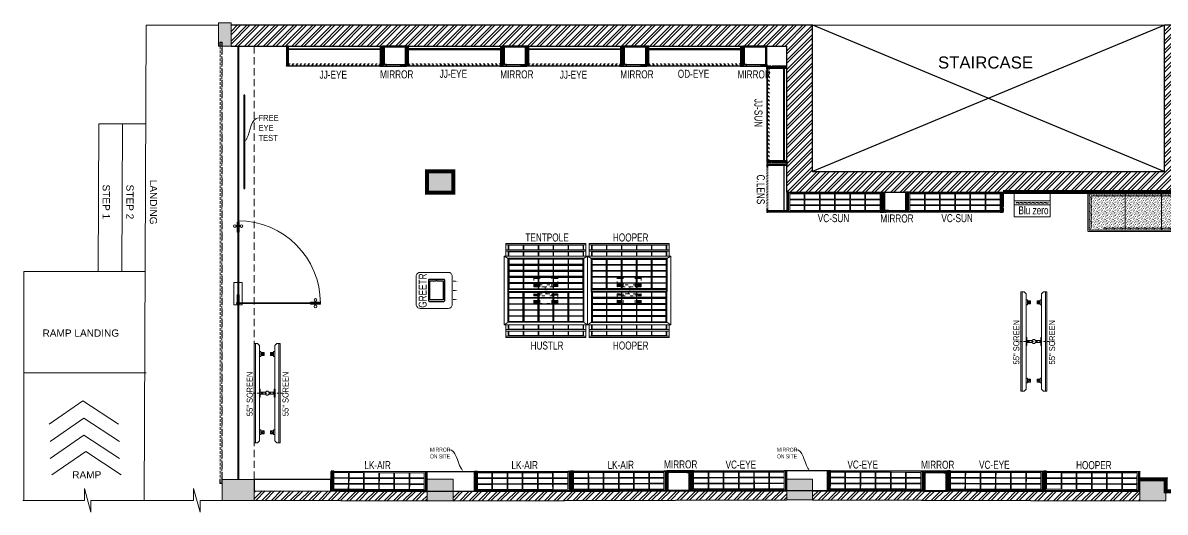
# Model space of a CAD drawing. Header units: feet. Extents: x 3300990 to 3327721, y -4892937 to -4886829.
# Drawn here: x 3300990 to 3315258, y -4892937 to -4886829 of the extents above; entities that cross this region are included whole.
import ezdxf
from ezdxf import colors
from ezdxf.entities.mleader import LeaderData, LeaderLine
from ezdxf.math import Vec2, Vec3

# ---------------------------------------------------------------- set-up
doc = ezdxf.new("R2010")
doc.units = ezdxf.units.FT
doc.header["$LTSCALE"] = 33
doc.header["$MEASUREMENT"] = 0
for name, pattern in [('a_p6_plan_L18$0$HIDDEN', [0.375, 0.25, -0.125]), ('ACAD_ISO03W100', [30, 12, -18]), ('D10_DASHED', [0.75, 0.5, -0.25]), ('DASHDOT2', [0.5, 0.25, -0.125, 0, -0.125]), ('HIDDEN2', [4.7625, 3.175, -1.5875]), ('HIDDENX2', [0.75, 0.5, -0.25])]:
    doc.linetypes.add(name, pattern=pattern)
for name, color, linetype, lineweight in [('A-Glazing', 4, 'Continuous', 20), ('A-shutter', 8, 'Continuous', 18), ('A-WALL HATCH', 251, 'Continuous', 0), ('beam', 90, 'Continuous', 9), ('Column', 243, 'Continuous', 9), ('column hatch', 5, 'Continuous', 0), ('Glazing', 141, 'Continuous', 15), ('HIDDEN LINE', 177, 'Continuous', 0), ('LENS-DIM', 252, 'Continuous', 5), ('LENS-FURNITURE', 13, 'Continuous', 9), ('LENS-HATCH', 251, 'Continuous', 5), ('LENS-PARTITION', 21, 'Continuous', 25), ('LENS-TEXT', 31, 'Continuous', 5), ('LENS_DIMENSION', 193, 'Continuous', 0), ('LENS_TEXT', 31, 'Continuous', 5), ('LK-EQPMT', 3, 'Continuous', 18), ('LK-FF&E FLOOR', 1, 'Continuous', 9), ('LK-FF&E WALL', 1, 'Continuous', 9), ('LK-IT', 3, 'Continuous', 18), ('LK-MIRROR', 133, 'Continuous', 13), ('LN-ELEVATION-1', 81, 'Continuous', 25), ('LN-ELEVATION-2', 103, 'Continuous', 20), ('LN-ELEVATION-3', 125, 'Continuous', 18), ('LN-ELEVATION-4', 145, 'Continuous', 13), ('LN-ELEVATION-5', 167, 'Continuous', 5), ('LN-HATCH', 251, 'Continuous', 0), ('PLANO-TXT', 252, 'Continuous', 5), ('rolling shutter', 1, 'Continuous', 5), ('Steps', 4, 'Continuous', 9)]:
    doc.layers.add(name, color=color, linetype=linetype, lineweight=lineweight)
doc.layers.add('A-WALL', color=1, linetype='Continuous')
doc.styles.add('LK TXT', font='GILC____.TTF', dxfattribs={"height": 100})
doc.styles.add('SEP', font='arial.ttf')
doc.styles.get("Standard").update_dxf_attribs({"font": 'GILC____.TTF'})
pattern_1 = [(45, (-3287394.54, 5462600.74), (-58.8666395, 58.8666395), []), (45, (-3287355.29, 5462600.74), (-58.8666395, 58.8666395), [])]
pattern_2 = [(45, (7858054.0837, 3504049.203), (-4.4901280605, 4.4901280605), [])]
pattern_3 = [(45, (3990327.2935, 1709214.6916), (-4.4901280605, 4.4901280605), [])]

# ---------------------------------------------------------------- blocks, each defined once
blk = doc.blocks.new('Entrance Door')
at = {"layer": 'Glazing', "ltscale": 111}
blk.add_hatch(color=256, dxfattribs=at).paths.add_polyline_path([(18, -35), (18, -1235), (30, -1235), (30, -35)])
at = {"layer": 'Glazing'}
for p, q in [((30, -54), (18, -66)), ((1118, -31), (1118, -54)), ((1118, -89), (1118, -66)), ((1133, -31), (1133, -54)), ((1133, -89), (1133, -66))]:
    blk.add_line(p, q, dxfattribs=at)
at = {"layer": 'Glazing', "ltscale": 44}
for p, q in [((-5, -1156), (18, -1156)), ((-5, -1171), (18, -1171)), ((53, -1156), (30, -1156)), ((53, -1171), (30, -1171))]:
    blk.add_line(p, q, dxfattribs=at)
at = {"layer": 'Glazing'}
for points in [[(320, -120), (0, -120), (0, 0), (320, 0)], [(0, -54), (142, -54), (142, -47), (0, -47)], [(0, -66), (142, -66), (142, -74), (0, -74)], [(1181, -54), (1038, -54), (1038, -47), (1181, -47)], [(1181, -66), (1038, -66), (1038, -74), (1181, -74)]]:
    blk.add_lwpolyline(points, close=True, dxfattribs=at)
at = {"layer": 'Glazing', "ltscale": 222}
blk.add_lwpolyline([(-2, -66), (1199, -66), (1199, -54), (-2, -54)], close=True, dxfattribs=at)
at = {"layer": 'Glazing', "ltscale": 111}
blk.add_lwpolyline([(18, -35), (18, -1235), (30, -1235), (30, -35)], close=True, dxfattribs=at)
at = {"layer": 'Glazing', "ltscale": 44}
for points in [[(18, -1093), (18, -1235), (10, -1235), (10, -1093)], [(30, -1093), (30, -1235), (37, -1235), (37, -1093)]]:
    blk.add_lwpolyline(points, close=True, dxfattribs=at)
at = {"layer": 'Glazing'}
for centre, radius in [((1125, -14), 19), ((24, -59), 19.8), ((1125, -107), 19)]:
    blk.add_circle(centre, radius, dxfattribs=at)
at = {"layer": 'Glazing', "ltscale": 44}
for centre in [(-22, -1164), (70, -1164)]:
    blk.add_circle(centre, 19, dxfattribs=at)
at = {"layer": 'Glazing', "ltscale": 222}
blk.add_arc((24, -60), 1175, 270, 359.9996, dxfattribs=at)
blk = doc.blocks.new('*U47')
at = {"layer": 'A-shutter', "color": 5, "ltscale": 10}
for points in [[(41037882, -1561539), (41037882, -1561544), (41037837, -1561544), (41037837, -1561564), (41037882, -1561564), (41037882, -1561569), (41037832, -1561569), (41037832, -1561539)], [(41043291, -1561539), (41043291, -1561544), (41043336, -1561544), (41043336, -1561564), (41043291, -1561564), (41043291, -1561569), (41043341, -1561569), (41043341, -1561539)]]:
    blk.add_lwpolyline(points, close=True, dxfattribs=at)
at = {"layer": 'A-shutter', "color": 5, "linetype": 'HIDDENX2', "ltscale": 2}
blk.add_lwpolyline([(41037837, -1561544), (41037837, -1561564), (41043336, -1561564), (41043336, -1561544)], close=True, dxfattribs=at)
blk = doc.blocks.new('A$C5a2c5768')
at = {"layer": 'A-WALL HATCH'}
h = blk.add_hatch(dxfattribs=at)
h.set_pattern_fill('ANSI32', color=256, scale=222)
h.set_pattern_definition(pattern_1)
h.paths.add_polyline_path([(0, 6324), (-4324, 6315), (-8388, 6326), (-12471, 6336), (-12471, 6336), (-12471, 4511), (-16868, 4511), (-16868, 6339), (-24131, 6339), (-24131, 6073), (-17188, 6073), (-17188, 4253), (-12151, 4253), (-12151, 6058), (-4324, 6058), (-259, 6058), (-259, 4496), (0, 4496)])
h = blk.add_hatch(dxfattribs=at)
h.set_pattern_fill('ANSI32', color=256, scale=222)
h.set_pattern_definition(pattern_1)
h.paths.add_polyline_path([(-16868, 525), (-16868, 410), (-12780, 400), (-12780, 515)])
h.paths.add_polyline_path([(-17188, 410), (-17188, 525), (-21356, 515), (-21356, 400)])
h.paths.add_polyline_path([(-21683, 400), (-21683, 515), (-23841, 523), (-23841, 408)])
at = {"layer": 'column hatch'}
h = blk.add_hatch(color=251, dxfattribs=at)
h.dxf.hatch_style = 1
h.paths.add_polyline_path([(-24241, 664), (-24241, 404), (-23841, 404), (-23841, 664)])
h.paths.add_polyline_path([(-21683, 4511), (-21356, 4511), (-21356, 4243), (-21683, 4243)])
h.paths.add_polyline_path([(-21683, 668), (-21356, 668), (-21356, 400), (-21683, 400)])
h.paths.add_polyline_path([(-17188, 668), (-16868, 668), (-16868, 410), (-17188, 410)])
h.paths.add_polyline_path([(-12780, 668), (-12455, 668), (-12455, 400), (-12780, 400)])
h.paths.add_polyline_path([(-8227, 4512), (-8227, 4253), (-8550, 4253), (-8550, 4512)])
h.paths.add_polyline_path([(-8540, 668), (-8217, 668), (-8217, 422), (-8540, 422)])
h.paths.add_polyline_path([(-4353, 668), (-4014, 668), (-4014, 404), (-4353, 404)])
h.paths.add_polyline_path([(-4353, 4485), (-4353, 4226), (-4030, 4226), (-4030, 4485)])
h.paths.add_polyline_path([(0, 4235), (-330, 4235), (-330, 4496), (0, 4496)])
h.paths.add_polyline_path([(-327, 668), (0, 668), (0, 423), (-327, 423)])
h.paths.add_polyline_path([(-24289, 6365), (-24289, 6073), (-24131, 6073), (-24131, 6365)])
at = {"layer": 'A-WALL'}
for p, q in [((-24131, 6339), (-16868, 6339)), ((-16868, 4511), (-16868, 6339)), ((-16868, 6339), (-12471, 6336)), ((-16868, 6339), (-12471, 4511)), ((-12471, 6336), (-16868, 4511)), ((-12471, 4511), (-12471, 6336)), ((-8388, 6326), (-12471, 6336)), ((-24131, 6073), (-17188, 6073)), ((-17188, 4253), (-17188, 6073)), ((-16868, 4511), (-12471, 4511)), ((-17188, 4253), (-12151, 4253)), ((-23841, 523), (-21683, 515)), ((-21356, 515), (-17188, 525)), ((-16868, 525), (-12780, 515)), ((-23841, 408), (-21683, 400)), ((-21356, 400), (-17188, 410)), ((-16868, 410), (-12780, 400))]:
    blk.add_line(p, q, dxfattribs=at)
at = {"layer": 'beam', "linetype": 'a_p6_plan_L18$0$HIDDEN', "lineweight": 5, "ltscale": 11}
blk.add_lwpolyline([(-23841, 664), (-24241, 664), (-24241, 6073), (-23841, 6073)], close=True, dxfattribs=at)
at = {"layer": 'Column'}
for points in [[(-24289, 6365), (-24289, 6073), (-24131, 6073), (-24131, 6365), (-24289, 6365)], [(-21683, 4511), (-21356, 4511), (-21356, 4243), (-21683, 4243), (-21683, 4511)], [(-21683, 668), (-21356, 668), (-21356, 400), (-21683, 400), (-21683, 668)], [(-17188, 668), (-16868, 668), (-16868, 410), (-17188, 410), (-17188, 668)], [(-12780, 668), (-12455, 668), (-12455, 400), (-12780, 400), (-12780, 668)]]:
    blk.add_lwpolyline(points, dxfattribs=at)
blk.add_lwpolyline([(-24241, 664), (-23841, 664), (-23841, 404), (-24241, 404)], close=True, dxfattribs=at)
at = {"layer": 'Steps'}
for p, q in [((-25217, 404), (-25189, 6335)), ((-24289, 6335), (-25189, 6335)), ((-25783, 5106), (-25792, 3263)), ((-25189, 5104), (-25783, 5104)), ((-25487, 5104), (-25496, 3261)), ((-25203, 3261), (-26718, 3261)), ((-26718, 3261), (-26718, 404)), ((-25189, 1995), (-26718, 1995)), ((-26403, 1356), (-25980, 1648)), ((-25980, 1648), (-25537, 1356)), ((-26391, 1138), (-25968, 1430)), ((-25968, 1430), (-25525, 1138)), ((-26391, 926), (-25968, 1218)), ((-25968, 1218), (-25525, 926)), ((-26368, 723), (-25945, 1015)), ((-25945, 1015), (-25502, 723)), ((-24599, 404), (-24599, 554)), ((-24599, 554), (-24516, 257)), ((-24599, 404), (-25217, 404)), ((-24241, 404), (-24516, 404)), ((-24516, 257), (-24516, 404))]:
    blk.add_line(p, q, dxfattribs=at)
blk.add_lwpolyline([(-26731, 404), (-25963, 404), (-25963, 554), (-25880, 257), (-25880, 404), (-25195, 404)], dxfattribs=at)
at = {"layer": 'rolling shutter', "color": 2, "rotation": 270.000000000001}
blk.add_blockref('*U47', (1537298, 41043956), dxfattribs=at)
at = {"layer": 'A-WALL', "insert": (-14707, 5946), "char_height": 150, "width": 2192.6, "attachment_point": 2, "line_spacing_factor": 1.032839, "style": 'SEP'}
blk.add_mtext('STAIRCASE', dxfattribs=at)
at = {"layer": 'Steps', "char_height": 90, "width": 1315.56, "attachment_point": 2, "rotation": 270, "line_spacing_factor": 1.032839, "style": 'SEP'}
for s, insert in [('STEP 1', (-25644, 4131)), ('STEP 2', (-25348, 4130)), ('LANDING', (-25055, 4128))]:
    blk.add_mtext(s, dxfattribs=dict(at, insert=insert))
at = {"layer": 'Steps', "char_height": 90, "width": 1315.56, "attachment_point": 2, "line_spacing_factor": 1.032839, "style": 'SEP'}
for s, insert in [('RAMP LANDING', (-26007, 2538)), ('RAMP ', (-25933, 769))]:
    blk.add_mtext(s, dxfattribs=dict(at, insert=insert))
blk = doc.blocks.new('MIRROR')
at = {"layer": 'LN-HATCH', "ltscale": 0.5}
h = blk.add_hatch(dxfattribs=at)
h.set_pattern_fill('ANSI31', color=256, scale=2)
h.set_pattern_definition([(45, (4060433.7416, 1708720.787), (-4.4901280605, 4.4901280605), [])])
h.paths.add_polyline_path([(213, 101), (231, 101), (231, -128), (213, -128)])
h.paths.add_polyline_path([(231, 95), (495, 95), (495, 101), (231, 101)])
h.paths.add_polyline_path([(513, 101), (495, 101), (495, -128), (513, -128)])
at = {"layer": 'Defpoints'}
blk.add_lwpolyline([(513, 101), (213, 101), (213, -149), (513, -149)], close=True, dxfattribs=at)
at = {"layer": 'LN-ELEVATION-1'}
for points in [[(213, 101), (231, 101), (231, -128), (213, -128)], [(231, 95), (495, 95), (495, 101), (231, 101)], [(513, 101), (495, 101), (495, -128), (513, -128)], [(260, -142), (260, -128), (215, -128), (215, -149), (224, -149), (224, -147), (216, -147), (216, -142)], [(443, -142), (443, -128), (488, -128), (488, -149), (479, -149), (479, -147), (486, -147), (486, -142)], [(505, -149), (505, -147), (509, -147), (509, -129), (488, -129), (488, -128), (511, -128), (511, -149)]]:
    blk.add_lwpolyline(points, close=True, dxfattribs=at)
at = {"layer": 'LN-ELEVATION-2', "color": 4, "lineweight": 0}
blk.add_lwpolyline([(216, -142), (486, -142), (486, -147), (216, -147)], close=True, dxfattribs=at)
at = {"layer": 'LN-ELEVATION-2'}
blk.add_lwpolyline([(260, -142), (443, -142), (443, -128), (260, -128)], close=True, dxfattribs=at)
at = {"layer": 'LN-ELEVATION-4', "ltscale": 0.5}
blk.add_line((479, -149), (224, -149), dxfattribs=at)
blk = doc.blocks.new('JJ SH 1200')
at = {"layer": 'LN-HATCH', "ltscale": 0.5}
h = blk.add_hatch(dxfattribs=at)
h.set_pattern_fill('ANSI31', color=256, scale=2)
h.set_pattern_definition([(45, (4097187.331, 1708800.267), (-4.4901280605, 4.4901280605), [])])
h.paths.add_polyline_path([(792, 220), (792, 30), (786, 30), (786, 20), (792, 20), (792, -24), (767, -24), (767, 220)])
h.paths.add_polyline_path([(-383, 180), (767, 180), (767, 186), (-383, 186)])
h.paths.add_polyline_path([(757, -24), (757, -30), (792, -30), (792, -24)])
h.paths.add_polyline_path([(-408, 220), (-408, 30), (-402, 30), (-402, 20), (-408, 20), (-408, -24), (-383, -24), (-383, 220)])
h.paths.add_polyline_path([(-373, -24), (-373, -30), (-408, -30), (-408, -24)])
at = {"layer": 'LN-ELEVATION-1', "ltscale": 0.5}
for points in [[(-408, 220), (-408, 30), (-402, 30), (-402, 20), (-408, 20), (-408, -24), (-383, -24), (-383, 220)], [(-383, 180), (767, 180), (767, 186), (-383, 186)], [(792, 220), (792, 30), (786, 30), (786, 20), (792, 20), (792, -24), (767, -24), (767, 220)], [(-373, -24), (-373, -30), (-408, -30), (-408, -24)], [(757, -24), (757, -30), (792, -30), (792, -24)]]:
    blk.add_lwpolyline(points, close=True, dxfattribs=at)
at = {"layer": 'LN-ELEVATION-3', "ltscale": 0.5}
for p, q in [((767, 220), (-383, 220)), ((757, -24), (-373, -24)), ((-373, -30), (757, -30))]:
    blk.add_line(p, q, dxfattribs=at)
at = {"layer": 'LN-ELEVATION-4', "linetype": 'ACAD_ISO03W100', "ltscale": 0.05}
blk.add_lwpolyline([(767, 0), (-383, 0), (-383, -12), (767, -12)], close=True, dxfattribs=at)
blk = doc.blocks.new('VC HD 1200')
at = {"layer": 'LN-HATCH', "ltscale": 0.5}
h = blk.add_hatch(dxfattribs=at)
h.set_pattern_fill('ANSI31', color=256, scale=2)
h.set_pattern_definition([(45, (3760859.753, 1795248.936), (-4.490128061, 4.490128061), [])])
h.paths.add_polyline_path([(-1200, 250), (-1200, 60), (-1194, 60), (-1194, 50), (-1200, 50), (-1200, 6), (-1182, 6), (-1182, 250)])
h = blk.add_hatch(dxfattribs=at)
h.set_pattern_fill('ANSI31', color=256, scale=2)
h.set_pattern_definition(pattern_2)
h.paths.add_polyline_path([(0, 250), (0, 60), (-6, 60), (-6, 50), (0, 50), (0, 6), (-18, 6), (-18, 250)])
h = blk.add_hatch(dxfattribs=at)
h.set_pattern_fill('ANSI31', color=256, scale=2)
h.set_pattern_definition([(45, (7858047.0837, 3504049.203), (-4.4901280605, 4.4901280605), [])])
h.paths.add_polyline_path([(-1165, 6), (-1165, 0), (-1200, 0), (-1200, 6)])
h = blk.add_hatch(dxfattribs=at)
h.set_pattern_fill('ANSI31', color=256, scale=2)
h.set_pattern_definition(pattern_2)
h.paths.add_polyline_path([(-28, 6), (-28, 0), (0, 0), (0, 6)])
at = {"layer": 'LN-ELEVATION-1', "ltscale": 0.5}
for points in [[(-1200, 250), (-1200, 60), (-1194, 60), (-1194, 50), (-1200, 50), (-1200, 6), (-1182, 6), (-1182, 250)], [(-18, 238), (-1182, 238), (-1182, 244), (-18, 244)], [(0, 250), (0, 60), (-6, 60), (-6, 50), (0, 50), (0, 6), (-18, 6), (-18, 250)], [(-1165, 6), (-1165, 0), (-1200, 0), (-1200, 6)], [(-35, 6), (-35, 0), (0, 0), (0, 6)]]:
    blk.add_lwpolyline(points, close=True, dxfattribs=at)
at = {"layer": 'LN-ELEVATION-3', "ltscale": 0.5}
for p, q in [((-1182, 250), (-18, 250)), ((-1165, 6), (-35, 6)), ((-35, 0), (-1165, 0))]:
    blk.add_line(p, q, dxfattribs=at)
for points in [[(-1165, 226), (-35, 226), (-35, 18), (-1165, 18)], [(-1165, 226), (-983, 226), (-983, 162), (-1165, 162)], [(-1165, 90), (-983, 90), (-983, 154), (-1165, 154)], [(-975, 226), (-794, 226), (-794, 162), (-975, 162)], [(-975, 154), (-794, 154), (-794, 90), (-975, 90)], [(-786, 226), (-604, 226), (-604, 162), (-786, 162)], [(-786, 154), (-604, 154), (-604, 90), (-786, 90)], [(-596, 226), (-414, 226), (-414, 162), (-596, 162)], [(-596, 154), (-414, 154), (-414, 90), (-596, 90)], [(-406, 226), (-225, 226), (-225, 162), (-406, 162)], [(-406, 154), (-225, 154), (-225, 90), (-406, 90)], [(-217, 226), (-35, 226), (-35, 162), (-217, 162)], [(-217, 154), (-35, 154), (-35, 90), (-217, 90)], [(-1165, 82), (-983, 82), (-983, 18), (-1165, 18)], [(-975, 82), (-794, 82), (-794, 18), (-975, 18)], [(-786, 82), (-604, 82), (-604, 18), (-786, 18)], [(-596, 82), (-414, 82), (-414, 18), (-596, 18)], [(-406, 82), (-225, 82), (-225, 18), (-406, 18)], [(-217, 82), (-35, 82), (-35, 18), (-217, 18)]]:
    blk.add_lwpolyline(points, close=True, dxfattribs=at)
blk = doc.blocks.new('ffgd')
at = {"layer": 'LN-ELEVATION-4', "linetype": 'ACAD_ISO03W100', "ltscale": 0.1}
blk.add_lwpolyline([(0, 47), (0, -41), (-20, -41), (-20, 47)], close=True, dxfattribs=at)
at = {"layer": 'LN-ELEVATION-5', "linetype": 'ACAD_ISO03W100', "ltscale": 0.1}
for p, q in [((-160, 166), (-160, 47)), ((-160, 166), (-160, 47)), ((-159, 166), (-159, 47)), ((-159, 166), (-159, 47)), ((-158, 166), (-158, 47)), ((-158, 166), (-158, 47)), ((-157, 166), (-157, 47)), ((-156, 166), (-156, 47)), ((-154, 166), (-154, 47)), ((-151, 166), (-151, 47)), ((-146, 166), (-146, 47)), ((-141, 166), (-141, 47)), ((-135, 166), (-135, 47)), ((-128, 166), (-128, 47)), ((-120, 166), (-120, 47)), ((-111, 166), (-111, 47)), ((-102, 166), (-102, 47)), ((-85, 166), (-85, 47)), ((65, 166), (65, 47)), ((82, 166), (82, 47)), ((91, 166), (91, 47)), ((100, 166), (100, 47)), ((108, 166), (108, 47)), ((115, 166), (115, 47)), ((121, 166), (121, 47)), ((126, 166), (126, 47)), ((131, 166), (131, 47)), ((134, 166), (134, 47)), ((136, 166), (136, 47)), ((137, 166), (137, 47)), ((138, 166), (138, 47)), ((138, 166), (138, 47)), ((139, 166), (139, 47)), ((139, 166), (139, 47)), ((140, 166), (140, 47)), ((140, 166), (140, 47)), ((-160, -41), (-160, -160)), ((-160, -41), (-160, -160)), ((-159, -41), (-159, -160)), ((-159, -41), (-159, -160)), ((-158, -41), (-158, -160)), ((-158, -41), (-158, -160)), ((-157, -41), (-157, -160)), ((-156, -41), (-156, -160)), ((-154, -41), (-154, -160)), ((-151, -41), (-151, -160)), ((-146, -41), (-146, -160)), ((-141, -41), (-141, -160)), ((-135, -41), (-135, -160)), ((-128, -41), (-128, -160)), ((-120, -41), (-120, -160)), ((-111, -41), (-111, -160)), ((-102, -41), (-102, -160)), ((-85, -41), (-85, -160)), ((65, -41), (65, -160)), ((82, -41), (82, -160)), ((91, -41), (91, -160)), ((100, -41), (100, -160)), ((108, -41), (108, -160)), ((115, -41), (115, -160)), ((121, -41), (121, -160)), ((126, -41), (126, -160)), ((131, -41), (131, -160)), ((134, -41), (134, -160)), ((136, -41), (136, -160)), ((137, -41), (137, -160)), ((138, -41), (138, -160)), ((138, -41), (138, -160)), ((139, -41), (139, -160)), ((139, -41), (139, -160)), ((140, -41), (140, -160)), ((140, -41), (140, -160))]:
    blk.add_line(p, q, dxfattribs=at)
for points in [[(140, 73), (140, 166), (-160, 166), (-160, 73)], [(140, -67), (140, -160), (-160, -160), (-160, -67)]]:
    blk.add_lwpolyline(points, dxfattribs=at)
for points in [[(140, 73), (140, 47), (-160, 47), (-160, 73)], [(140, -41), (140, -67), (-160, -67), (-160, -41)]]:
    blk.add_lwpolyline(points, close=True, dxfattribs=at)
blk = doc.blocks.new('EURO 1040 x 1175')
at = {"layer": 'LN-ELEVATION-1'}
for points in [[(-470, -327), (470, -327), (470, 468), (-470, 468)], [(-470, 85), (470, 85), (470, 468), (-470, 468)], [(-283, 85), (-277, 85), (-277, 468), (-283, 468)], [(-96, 85), (-90, 85), (-90, 468), (-96, 468)], [(90, 85), (96, 85), (96, 468), (90, 468)], [(277, 85), (283, 85), (283, 468), (277, 468)], [(-470, 387), (-283, 387), (-283, 393), (-470, 393)], [(-470, 311), (-283, 311), (-283, 317), (-470, 317)], [(-277, 387), (-96, 387), (-96, 393), (-277, 393)], [(-277, 311), (-96, 311), (-96, 317), (-277, 317)], [(-90, 387), (90, 387), (90, 393), (-90, 393)], [(-90, 311), (90, 311), (90, 317), (-90, 317)], [(96, 387), (277, 387), (277, 393), (96, 393)], [(96, 311), (277, 311), (277, 317), (96, 317)], [(283, 387), (470, 387), (470, 393), (283, 393)], [(283, 311), (470, 311), (470, 317), (283, 317)], [(-470, 236), (-283, 236), (-283, 242), (-470, 242)], [(-470, 160), (-283, 160), (-283, 166), (-470, 166)], [(-277, 236), (-96, 236), (-96, 242), (-277, 242)], [(-277, 160), (-96, 160), (-96, 166), (-277, 166)], [(-90, 236), (90, 236), (90, 242), (-90, 242)], [(-90, 160), (90, 160), (90, 166), (-90, 166)], [(96, 236), (277, 236), (277, 242), (96, 242)], [(96, 160), (277, 160), (277, 166), (96, 166)], [(283, 236), (470, 236), (470, 242), (283, 242)], [(283, 160), (470, 160), (470, 166), (283, 166)], [(-470, 85), (470, 85), (470, 55), (-470, 55)], [(-470, 55), (470, 55), (470, -327), (-470, -327)], [(-283, 55), (-277, 55), (-277, -327), (-283, -327)], [(-96, 55), (-90, 55), (-90, -327), (-96, -327)], [(90, 55), (96, 55), (96, -327), (90, -327)], [(277, 55), (283, 55), (283, -327), (277, -327)], [(-470, -20), (-283, -20), (-283, -26), (-470, -26)], [(-470, -96), (-283, -96), (-283, -102), (-470, -102)], [(-277, -20), (-96, -20), (-96, -26), (-277, -26)], [(-277, -96), (-96, -96), (-96, -102), (-277, -102)], [(-90, -20), (90, -20), (90, -26), (-90, -26)], [(-90, -96), (90, -96), (90, -102), (-90, -102)], [(96, -20), (277, -20), (277, -26), (96, -26)], [(96, -96), (277, -96), (277, -102), (96, -102)], [(283, -20), (470, -20), (470, -26), (283, -26)], [(283, -96), (470, -96), (470, -102), (283, -102)], [(-470, -171), (-283, -171), (-283, -177), (-470, -177)], [(-470, -246), (-283, -246), (-283, -252), (-470, -252)], [(-277, -171), (-96, -171), (-96, -177), (-277, -177)], [(-277, -246), (-96, -246), (-96, -252), (-277, -252)], [(-90, -171), (90, -171), (90, -177), (-90, -177)], [(-90, -246), (90, -246), (90, -252), (-90, -252)], [(96, -171), (277, -171), (277, -177), (96, -177)], [(96, -246), (277, -246), (277, -252), (96, -252)], [(283, -171), (470, -171), (470, -177), (283, -177)], [(283, -246), (470, -246), (470, -252), (283, -252)]]:
    blk.add_lwpolyline(points, close=True, dxfattribs=at)
for points in [[(-283, 462), (-464, 462), (-464, 317)], [(-96, 462), (-277, 462)], [(90, 462), (-90, 462)], [(277, 462), (96, 462)], [(464, 317), (464, 462), (283, 462)], [(-464, 311), (-464, 242)], [(464, 242), (464, 311)], [(-464, 236), (-464, 166)], [(-464, 160), (-464, 91), (-283, 91)], [(283, 91), (464, 91), (464, 160)], [(464, 166), (464, 236)], [(-464, -20), (-464, 49), (-283, 49)], [(-277, 91), (-96, 91)], [(-277, 49), (-96, 49)], [(-90, 91), (90, 91)], [(-90, 49), (90, 49)], [(96, 91), (277, 91)], [(96, 49), (277, 49)], [(283, 49), (464, 49), (464, -20)], [(-464, -96), (-464, -26)], [(-464, -171), (-464, -102)], [(464, -26), (464, -96)], [(464, -102), (464, -171)], [(-283, -321), (-464, -321), (-464, -177)], [(464, -177), (464, -321), (283, -321)], [(-96, -321), (-277, -321)], [(90, -321), (-90, -321)], [(277, -321), (96, -321)]]:
    blk.add_lwpolyline(points, dxfattribs=at)
at = {"layer": 'LN-ELEVATION-2'}
blk.add_lwpolyline([(-520, -357), (520, -357), (520, 498), (-520, 498)], close=True, dxfattribs=at)
for points in [[(-470, 468), (-520, 498)], [(470, 468), (520, 498)], [(-470, -327), (-520, -357)], [(470, -327), (520, -357)]]:
    blk.add_lwpolyline(points, dxfattribs=at)
at = {"layer": 'LN-ELEVATION-3'}
for points in [[(-500, 560), (500, 560), (500, 578), (-500, 578)], [(-500, 498), (-470, 498), (-470, 560), (-500, 560)], [(470, 498), (500, 498), (500, 560), (470, 560)], [(-500, -357), (-470, -357), (-470, -419), (-500, -419)], [(-500, -419), (500, -419), (500, -437), (-500, -437)], [(470, -357), (500, -357), (500, -419), (470, -419)]]:
    blk.add_lwpolyline(points, close=True, dxfattribs=at)
at = {"layer": 'LN-ELEVATION-4'}
for points in [[(-500, 640), (500, 640), (500, 658), (-500, 658)], [(-500, 578), (-470, 578), (-470, 640), (-500, 640)], [(470, 578), (500, 578), (500, 640), (470, 640)], [(-470, 498), (-464, 498), (-464, 560), (-470, 560)], [(-464, 554), (-283, 554), (-283, 560), (-464, 560)], [(-283, 498), (-277, 498), (-277, 560), (-283, 560)], [(-277, 554), (-96, 554), (-96, 560), (-277, 560)], [(-96, 498), (-90, 498), (-90, 560), (-96, 560)], [(-90, 554), (90, 554), (90, 560), (-90, 560)], [(90, 498), (96, 498), (96, 560), (90, 560)], [(96, 554), (277, 554), (277, 560), (96, 560)], [(277, 498), (283, 498), (283, 560), (277, 560)], [(283, 554), (464, 554), (464, 560), (283, 560)], [(464, 498), (470, 498), (470, 560), (464, 560)], [(-470, -357), (-464, -357), (-464, -419), (-470, -419)], [(-464, -413), (-283, -413), (-283, -419), (-464, -419)], [(-283, -357), (-277, -357), (-277, -419), (-283, -419)], [(-277, -413), (-96, -413), (-96, -419), (-277, -419)], [(-96, -357), (-90, -357), (-90, -419), (-96, -419)], [(-90, -413), (90, -413), (90, -419), (-90, -419)], [(90, -357), (96, -357), (96, -419), (90, -419)], [(96, -413), (277, -413), (277, -419), (96, -419)], [(277, -357), (283, -357), (283, -419), (277, -419)], [(283, -413), (464, -413), (464, -419), (283, -419)], [(464, -357), (470, -357), (470, -419), (464, -419)], [(-500, -437), (-470, -437), (-470, -499), (-500, -499)], [(-500, -499), (500, -499), (500, -517), (-500, -517)], [(470, -437), (500, -437), (500, -499), (470, -499)]]:
    blk.add_lwpolyline(points, close=True, dxfattribs=at)
at = {"layer": 'LN-ELEVATION-5'}
for points in [[(-470, 578), (-464, 578), (-464, 640), (-470, 640)], [(-464, 634), (-283, 634), (-283, 640), (-464, 640)], [(-283, 578), (-277, 578), (-277, 640), (-283, 640)], [(-277, 634), (-96, 634), (-96, 640), (-277, 640)], [(-96, 578), (-90, 578), (-90, 640), (-96, 640)], [(-90, 634), (90, 634), (90, 640), (-90, 640)], [(90, 578), (96, 578), (96, 640), (90, 640)], [(96, 634), (277, 634), (277, 640), (96, 640)], [(277, 578), (283, 578), (283, 640), (277, 640)], [(283, 634), (464, 634), (464, 640), (283, 640)], [(464, 578), (470, 578), (470, 640), (464, 640)], [(-470, -437), (-464, -437), (-464, -499), (-470, -499)], [(-464, -493), (-283, -493), (-283, -499), (-464, -499)], [(-283, -437), (-277, -437), (-277, -499), (-283, -499)], [(-277, -493), (-96, -493), (-96, -499), (-277, -499)], [(-96, -437), (-90, -437), (-90, -499), (-96, -499)], [(-90, -493), (90, -493), (90, -499), (-90, -499)], [(90, -437), (96, -437), (96, -499), (90, -499)], [(96, -493), (277, -493), (277, -499), (96, -499)], [(277, -437), (283, -437), (283, -499), (277, -499)], [(283, -493), (464, -493), (464, -499), (283, -499)], [(464, -437), (470, -437), (470, -499), (464, -499)]]:
    blk.add_lwpolyline(points, close=True, dxfattribs=at)
at = {"layer": 'LENS-DIM'}
blk.add_blockref('ffgd', (10, 67), dxfattribs=at)
blk = doc.blocks.new('GREETR 450x450')
at = {"layer": 'LN-ELEVATION-1', "linetype": 'ByBlock', "lineweight": -2}
for p, q in [((481, 340), (461, 340)), ((481, 225), (461, 225)), ((481, 110), (461, 110))]:
    blk.add_line(p, q, dxfattribs=at)
at = {"layer": 'LN-ELEVATION-1'}
for points in [[(356, 98), (356, 352, 0.414214), (346, 362), (164, 362, 0.414214), (154, 352), (154, 98, 0.414214), (164, 88), (346, 88, 0.414214)], [(264, 343), (336, 343), (336, 108), (172, 108), (172, 343), (245, 343, 0.327538), (247, 344, -0.733799), (262, 344, 0.327538)]]:
    blk.add_lwpolyline(points, format="xyb", close=True, dxfattribs=at)
at = {"layer": 'LN-ELEVATION-1', "linetype": 'ByBlock', "lineweight": -2}
for points in [[(481, 346), (481, 333), (521, 340)], [(481, 232), (481, 218), (521, 225)], [(481, 117), (481, 104), (521, 110)]]:
    blk.add_solid(points, dxfattribs=at)
at = {"layer": 'LN-ELEVATION-2'}
blk.add_lwpolyline([(50, 0), (400, 0, 0.414214), (450, 50), (450, 400, 0.414214), (400, 450), (50, 450, 0.414214), (0, 400), (0, 50, 0.414214)], format="xyb", close=True, dxfattribs=at)
at = {"layer": 'LENS-TEXT', "color": 0, "linetype": 'Continuous', "ltscale": 3, "insert": (81, 222), "char_height": 100, "attachment_point": 5, "rotation": 90, "style": 'LK TXT'}
blk.add_mtext_dynamic_manual_height_columns('GREETR', width=353.06, gutter_width=0.5, heights=[0], dxfattribs=at)
blk = doc.blocks.new('55INCH')
at = {"layer": 'LK-EQPMT', "ltscale": 12}
for p, q in [((2111559, 1135690), (2111583, 1135690)), ((2111583, 1135690), (2111608, 1135666)), ((2111608, 1134474), (2111608, 1135666)), ((2111608, 1135588), (2111627, 1135588)), ((2111627, 1135588), (2111627, 1135529)), ((2111627, 1135529), (2111608, 1135529)), ((2111627, 1134611), (2111608, 1134611)), ((2111627, 1134611), (2111627, 1134552)), ((2111559, 1134449), (2111583, 1134449)), ((2111583, 1134449), (2111608, 1134474)), ((2111608, 1134552), (2111627, 1134552))]:
    blk.add_line(p, q, dxfattribs=at)
at = {"layer": 'LK-EQPMT'}
for p, q in [((2111662, 1135543), (2111631, 1135574)), ((2111662, 1135574), (2111631, 1135543)), ((2111662, 1134597), (2111631, 1134566))]:
    blk.add_line(p, q, dxfattribs=at)
at = {"layer": 'LK-EQPMT', "ltscale": 12}
blk.add_lwpolyline([(2111543, 1135690), (2111559, 1135690), (2111559, 1134449), (2111543, 1134449)], close=True, dxfattribs=at)
at = {"layer": 'LK-EQPMT'}
for points in [[(2111627, 1135578), (2111627, 1135540), (2111665, 1135540), (2111665, 1135578)], [(2111631, 1135574), (2111631, 1135543), (2111662, 1135543), (2111662, 1135574)], [(2111627, 1134563), (2111627, 1134601), (2111665, 1134601), (2111665, 1134563)], [(2111631, 1134566), (2111631, 1134597), (2111662, 1134597), (2111662, 1134566)]]:
    blk.add_lwpolyline(points, close=True, dxfattribs=at)
blk = doc.blocks.new('3 seater Bench 1385')
at = {"layer": 'LENS-HATCH', "lineweight": 0}
h = blk.add_hatch(dxfattribs=at)
h.set_pattern_fill('STIP1', color=177, scale=100, angle=270, pattern_type=2)
h.set_pattern_definition([(270, (6617025.25, -170439.11), (100, -2e-13), [0, -100]), (270, (6617009.25, -170451.11), (100, -2e-13), [0, -100]), (270, (6616985.25, -170446.11), (100, -2e-13), [0, -100]), (270, (6616962.25, -170481.11), (100, -2e-13), [0, -100]), (270, (6616998.25, -170478.11), (100, -2e-13), [0, -100]), (270, (6617022.25, -170505.11), (100, -2e-13), [0, -100]), (270, (6617029.25, -170470.11), (100, -2e-13), [0, -100]), (270, (6616988.25, -170512.11), (100, -2e-13), [0, -100]), (270, (6616956.25, -170507.11), (100, -2e-13), [0, -100]), (270, (6616941.25, -170433.11), (100, -2e-13), [0, -100]), (270, (6616961.25, -170451.11), (100, -2e-13), [0, -100]), (270, (6616942.25, -170465.11), (100, -2e-13), [0, -100]), (270, (6617006.25, -170526.11), (100, -2e-13), [0, -100]), (270, (6616981.25, -170494.11), (100, -2e-13), [0, -100]), (270, (6617014.25, -170486.11), (100, -2e-13), [0, -100]), (270, (6617005.25, -170503.11), (100, -2e-13), [0, -100]), (270, (6616978.25, -170467.11), (100, -2e-13), [0, -100]), (270, (6617032.25, -170495.11), (100, -2e-13), [0, -100]), (270, (6616973.25, -170526.11), (100, -2e-13), [0, -100]), (270, (6616943.25, -170523.11), (100, -2e-13), [0, -100])])
h.paths.add_polyline_path([(677, 228), (226, 228), (226, -228), (677, -228)])
h.paths.add_polyline_path([(-226, 228), (226, 228), (226, -228), (-226, -228)])
h.paths.add_polyline_path([(-678, 228), (-226, 228), (-226, -228), (-678, -228)])
at = {"layer": 'LN-ELEVATION-2', "ltscale": 0.5}
for points in [[(-678, 228), (-226, 228), (-226, -228), (-678, -228)], [(-226, 228), (226, 228), (226, -228), (-226, -228)], [(677, 228), (226, 228), (226, -228), (677, -228)]]:
    blk.add_lwpolyline(points, close=True, dxfattribs=at)
at = {"layer": 'LN-ELEVATION-5', "ltscale": 0.5}
blk.add_lwpolyline([(682, 242), (-683, 242, 0.414214), (-693, 232), (-693, -232, 0.414214), (-683, -242), (682, -242, 0.414214), (692, -232), (692, 232, 0.414214)], format="xyb", close=True, dxfattribs=at)
blk.add_lwpolyline([(677, 228), (-678, 228), (-678, -228), (677, -228)], close=True, dxfattribs=at)
at = {"layer": 'LN-ELEVATION-5', "linetype": 'HIDDEN2', "ltscale": 11}
blk.add_lwpolyline([(-653, 202), (653, 202), (653, -202), (-653, -202)], close=True, dxfattribs=at)
blk = doc.blocks.new('BLUE ZERO')
at = {"layer": 'LENS-FURNITURE', "ltscale": 0.5}
for points in [[(86207, 120883), (86207, 120433), (85907, 120433), (85907, 120883)], [(86107, 120883), (86107, 120433), (86057, 120433), (86057, 120883)]]:
    blk.add_lwpolyline(points, close=True, dxfattribs=at)
at = {"layer": 'LENS-FURNITURE', "linetype": 'D10_DASHED', "ltscale": 2}
blk.add_lwpolyline([(86086, 120858), (86086, 120458), (86078, 120458), (86078, 120858)], close=True, dxfattribs=at)
blk = doc.blocks.new('CLENS 600')
at = {"layer": 'LN-HATCH', "ltscale": 0.5}
h = blk.add_hatch(dxfattribs=at)
h.set_pattern_fill('ANSI31', color=256, scale=2)
h.set_pattern_definition(pattern_3)
h.paths.add_polyline_path([(-600, 0), (-582, 0), (-582, -240), (-600, -240)])
h = blk.add_hatch(dxfattribs=at)
h.set_pattern_fill('ANSI31', color=256, scale=2)
h.set_pattern_definition([(45, (3975657.573, 1709214.6916), (-4.490128061, 4.490128061), [])])
h.paths.add_polyline_path([(-18, 0), (0, 0), (0, -240), (-18, -240)])
h = blk.add_hatch(dxfattribs=at)
h.set_pattern_fill('ANSI31', color=256, scale=2)
h.set_pattern_definition([(45, (3990252.2935, 1709214.6916), (-4.4901280605, 4.4901280605), [])])
h.paths.add_polyline_path([(-582, -40), (-18, -40), (-18, -34), (-582, -34)])
h = blk.add_hatch(dxfattribs=at)
h.set_pattern_fill('ANSI31', color=256, scale=2)
h.set_pattern_definition(pattern_3)
h.paths.add_polyline_path([(-600, -250), (-565, -250), (-565, -240), (-600, -240)])
h = blk.add_hatch(dxfattribs=at)
h.set_pattern_fill('ANSI31', color=256, scale=2)
h.set_pattern_definition([(45, (3990177.2935, 1709214.6916), (-4.4901280605, 4.4901280605), [])])
h.paths.add_polyline_path([(-35, -250), (0, -250), (0, -240), (-35, -240)])
at = {"layer": 'HIDDEN LINE', "linetype": 'ACAD_ISO03W100', "ltscale": 0.02}
for p, q in [((-35, -240), (-565, -240)), ((-565, -250), (-35, -250))]:
    blk.add_line(p, q, dxfattribs=at)
at = {"layer": 'LN-ELEVATION-1', "ltscale": 0.5}
for points in [[(-600, 0), (-582, 0), (-582, -240), (-600, -240)], [(-18, 0), (0, 0), (0, -240), (-18, -240)], [(-582, -40), (-18, -40), (-18, -34), (-582, -34)], [(-600, -250), (-565, -250), (-565, -240), (-600, -240)], [(-35, -250), (0, -250), (0, -240), (-35, -240)]]:
    blk.add_lwpolyline(points, close=True, dxfattribs=at)
at = {"layer": 'LN-ELEVATION-4'}
blk.add_line((-18, 0), (-582, 0), dxfattribs=at)

msp = doc.modelspace()

# ---------------------------------------------------------------- linework, layer by layer
msp.add_lwpolyline([(3303764, -4888898), (3303764, -4887730), (3303752, -4887730), (3303752, -4888898)], close=True)
at = {"layer": 'A-Glazing'}
msp.add_lwpolyline([(3303686, -4887121), (3303686, -4892530), (3303674, -4892530), (3303674, -4887121)], close=True, dxfattribs=at)
at = {"layer": 'LENS-PARTITION'}
for points in [[(3306633, -4892679), (3306038, -4892679), (3306038, -4892429), (3306633, -4892429)], [(3311040, -4892671), (3310532, -4892671), (3310532, -4892419), (3311040, -4892419)], [(3304838, -4892530), (3303880, -4892530), (3303880, -4892671), (3304838, -4892675)]]:
    msp.add_lwpolyline(points, close=True, dxfattribs=at)
at = {"layer": 'LK-IT', "color": 1, "linetype": 'DASHDOT2', "ltscale": 3}
for p, q in [((3313862, -4890807), (3313373, -4890807)), ((3304287, -4891452), (3303798, -4891452))]:
    msp.add_line(p, q, dxfattribs=at)
at = {"layer": 'LK-IT'}
for points in [[(3313520, -4890757), (3313520, -4890857), (3313530, -4890857), (3313530, -4890757)], [(3313715, -4890757), (3313715, -4890857), (3313705, -4890857), (3313705, -4890757)], [(3303945, -4891402), (3303945, -4891502), (3303955, -4891502), (3303955, -4891402)], [(3304140, -4891402), (3304140, -4891502), (3304130, -4891502), (3304130, -4891402)]]:
    msp.add_lwpolyline(points, close=True, dxfattribs=at)
for points in [[(3313595, -4890795), (3313530, -4890795), (3313530, -4890820), (3313595, -4890820, -0.267949), (3313595, -4890795, 1)], [(3313639, -4890795), (3313705, -4890795), (3313705, -4890820), (3313639, -4890820, 0.267949), (3313639, -4890795, -1)], [(3304021, -4891440), (3303955, -4891440), (3303955, -4891465), (3304021, -4891465, -0.267949), (3304021, -4891440, 1)], [(3304064, -4891440), (3304130, -4891440), (3304130, -4891465), (3304064, -4891465, 0.267949), (3304064, -4891440, -1)]]:
    msp.add_lwpolyline(points, format="xyb", dxfattribs=at)
at = {"layer": 'LK-IT', "color": 1}
for centre in [(3313617, -4890807), (3304042, -4891452)]:
    msp.add_circle(centre, 25, dxfattribs=at)
at = {"layer": 'LK-MIRROR', "linetype": 'ACAD_ISO03W100', "ltscale": 0.05, "const_width": 50}
msp.add_lwpolyline([(3306365, -4888683), (3306038, -4888683), (3306038, -4888951), (3306365, -4888951)], close=True, dxfattribs=at)
for points in [[(3318820, -4888941), (3313233, -4888941)], [(3314941, -4892526), (3315266, -4892526), (3315265, -4892679), (3318820, -4892659)]]:
    msp.add_lwpolyline(points, dxfattribs=at)

# ---------------------------------------------------------------- block references
at = {"layer": 'A-Glazing', "xscale": 0.8748404702498984, "yscale": 0.8748404702498984, "zscale": 0.8748404702498984, "rotation": 90.00001109073393}
msp.add_blockref('Entrance Door', (3303626, -4890350), dxfattribs=at)
at = {"layer": 'LENS_DIMENSION'}
msp.add_blockref('A$C5a2c5768', (3327721, -4893195), dxfattribs=at)
at = {"layer": 'LK-FF&E FLOOR'}
for name, p, rotation in [('BLUE ZERO', (3434253, -4975159), 90), ('EURO 1040 x 1175', (3308563, -4890099), 180)]:
    msp.add_blockref(name, p, dxfattribs=dict(at, rotation=rotation))
for name, p in [('3 seater Bench 1385', (3314986, -4889191)), ('GREETR 450x450', (3305903, -4890394))]:
    msp.add_blockref(name, p, dxfattribs=at)
at = {"layer": 'LK-FF&E FLOOR', "xscale": -1, "rotation": 180}
msp.add_blockref('EURO 1040 x 1175', (3307523, -4890099), dxfattribs=at)
at = {"layer": 'LK-FF&E WALL', "xscale": -1}
for name, p, rotation in [('JJ SH 1200', (3305075, -4887341), 359.9999999994013), ('JJ SH 1200', (3308075, -4887341), 359.9999999994013), ('JJ SH 1200', (3310313, -4888163), 269.9999999994012), ('VC HD 1200', (3306039, -4892429), 179.7875977124973), ('VC HD 1200', (3313741, -4892426), 179.8598442631304)]:
    msp.add_blockref(name, p, dxfattribs=dict(at, rotation=rotation))
at = {"layer": 'LK-FF&E WALL'}
for name, p in [('MIRROR', (3305270, -4887223)), ('JJ SH 1200', (3306191, -4887341)), ('MIRROR', (3306770, -4887223)), ('MIRROR', (3308270, -4887223)), ('JJ SH 1200', (3309191, -4887341)), ('MIRROR', (3309770, -4887223)), ('VC HD 1200', (3311733, -4889191))]:
    msp.add_blockref(name, p, dxfattribs=at)
for name, p, rotation in [('CLENS 600', (3310533, -4889191), 270), ('VC HD 1200', (3306632, -4892429), 180.1374656179913), ('VC HD 1200', (3307832, -4892426), 180.1374656179913), ('MIRROR', (3309545, -4892570), 180.1374656179913), ('VC HD 1200', (3309332, -4892422), 180.1374656179913), ('VC HD 1200', (3311041, -4892420), 179.8598442631304), ('MIRROR', (3312754, -4892576), 179.8598442631304), ('VC HD 1200', (3313741, -4892426), 179.8598442631304)]:
    msp.add_blockref(name, p, dxfattribs=dict(at, rotation=rotation))
at = {"layer": 'LK-FF&E WALL', "xscale": -1}
for name, p in [('MIRROR', (3312246, -4889043)), ('VC HD 1200', (3312033, -4889191))]:
    msp.add_blockref(name, p, dxfattribs=at)
at = {"layer": 'LK-IT'}
for p in [(1201912, -6025877), (1192337, -6026522)]:
    msp.add_blockref('55INCH', p, dxfattribs=at)
at = {"layer": 'LK-IT', "xscale": -1}
for p in [(5425322, -6025877), (5415747, -6026522)]:
    msp.add_blockref('55INCH', p, dxfattribs=at)

# ---------------------------------------------------------------- texts
at = {"layer": 'LENS-TEXT', "color": 0, "linetype": 'Continuous', "ltscale": 3, "char_height": 75, "width": 783.96, "attachment_point": 5, "rotation": 90, "style": 'LK TXT'}
for insert in [(3313399, -4890816), (3313846, -4890816), (3303824, -4891461), (3304271, -4891461)]:
    msp.add_mtext('\\pt225;55" SCREEN', dxfattribs=dict(at, insert=insert))
at = {"layer": 'LENS_TEXT', "linetype": 'Continuous', "ltscale": 3, "char_height": 100, "width": 324.47, "attachment_point": 5, "style": 'LK TXT'}
for insert in [(3305660, -4887473, -23744), (3307160, -4887473, -23744), (3308660, -4887473, -23744), (3310124, -4887473, -23744), (3311908, -4889272, -23744)]:
    msp.add_mtext('{\\C7;MIRROR}', dxfattribs=dict(at, insert=insert))
for insert, rotation in [((3309207, -4892342, -23744), 0.1375), ((3312417, -4892346, -23744), 359.8598)]:
    msp.add_mtext('{\\C7;MIRROR}', dxfattribs=dict(at, insert=insert, rotation=rotation))
at = {"layer": 'PLANO-TXT', "linetype": 'Continuous', "ltscale": 3, "char_height": 100, "attachment_point": 5, "style": 'LK TXT'}
for s, insert, width in [('JJ-EYE', (3304867, -4887477, -23744), 149.55), ('JJ-EYE', (3306367, -4887466, -23744), 149.55), ('JJ-EYE', (3307867, -4887477, -23744), 149.55), ('OD-EYE', (3309367, -4887466, -23744), 149.55), ('\\pt800;Blu zero', (3313613, -4889170), 510.55), ('VC-SUN', (3311115, -4889268, -23744), 149.55), ('VC-SUN', (3312659, -4889268, -23744), 149.55), ('TENTPOLE', (3307537, -4889509, -23744), 149.55), ('HOOPER', (3308582, -4889509, -23744), 149.55), ('HUSTLR', (3307537, -4890858, -23744), 149.55), ('HOOPER', (3308582, -4890858, -23744), 149.55)]:
    msp.add_mtext(s, dxfattribs=dict(at, insert=insert, width=width))
at = {"layer": 'PLANO-TXT', "linetype": 'Continuous', "ltscale": 3, "char_height": 100, "width": 149.55, "attachment_point": 5, "style": 'LK TXT'}
for s, insert, rotation in [('JJ-SUN', (3310177, -4887955, -23744), 270), ('C.LENS', (3310206, -4888909, -23744), 270), ('LK-AIR', (3305421, -4892350, -23744), 359.7876), ('LK-AIR', (3307258, -4892350, -23744), 0.1375), ('LK-AIR', (3308458, -4892347, -23744), 0.1375), ('VC-EYE', (3309958, -4892344, -23744), 0.1375), ('VC-EYE', (3311480, -4892344, -23744), 359.8598), ('VC-EYE', (3313124, -4892347, -23744), 359.8598), ('HOOPER', (3314367, -4892351, -23744), 359.8598)]:
    msp.add_mtext(s, dxfattribs=dict(at, insert=insert, rotation=rotation))

# ---------------------------------------------------------------- leaders
at = {"layer": 'LENS-TEXT', "color": 7}
ml = msp.add_multileader_mtext('Standard', dxfattribs=at)
ml.set_content('\\pxqj,t3;{\\C0;MIRROR ON SITE}', color=1)
ml.set_leader_properties(color=256, linetype='ByLayer', lineweight=-1)
ml.build(insert=Vec2(0, 0))
ml.multileader.update_dxf_attribs({"leader_type": 2, "dogleg_length": 0.36, "arrow_head_size": 50})
ctx = ml.context
ctx.base_point, ctx.char_height, ctx.arrow_head_size, ctx.landing_gap_size, ctx.plane_origin = Vec3(3306146, -4892158), 50, 50, 0.09, Vec3(3306985, -4891696)
ctx.text_align_type = 2
notes = []
notes.append((ctx, [(0, (1, 1, 0), (3306313, -4892158), (-1, 0), 0.36, [(0, [(3306490, -4892429)], 0, [])])]))
ctx.mtext.insert, ctx.mtext.width, ctx.mtext.alignment, ctx.mtext.flow_direction = Vec3(3306313, -4892133), 237.26, 3, 5
ml = msp.add_multileader_mtext('Standard', dxfattribs=at)
ml.set_content('\\pxqj,t3;{\\C0;MIRROR ON SITE}', color=1)
ml.set_leader_properties(color=256, linetype='ByLayer', lineweight=-1)
ml.build(insert=Vec2(0, 0))
ml.multileader.update_dxf_attribs({"leader_type": 2, "dogleg_length": 0.36, "arrow_head_size": 50})
ctx = ml.context
ctx.base_point, ctx.char_height, ctx.arrow_head_size, ctx.landing_gap_size, ctx.plane_origin = Vec3(3310480, -4892158), 50, 50, 0.09, Vec3(3311319, -4891696)
ctx.text_align_type = 2
notes.append((ctx, [(0, (1, 1, 0), (3310647, -4892158), (-1, 0), 0.36, [(0, [(3310823, -4892429)], 0, [])])]))
ctx.mtext.insert, ctx.mtext.width, ctx.mtext.alignment, ctx.mtext.flow_direction = Vec3(3310646, -4892133), 237.26, 3, 5
at = {"layer": 'LENS_TEXT', "color": 1, "linetype": 'Continuous', "ltscale": 3}
ml = msp.add_multileader_mtext('Standard', dxfattribs=at)
ml.set_content('{\\C256;FREE EYE TEST}', color=1)
ml.set_leader_properties(color=256, linetype='ByLayer', lineweight=-1)
ml.build(insert=Vec2(0, 0))
ml.multileader.update_dxf_attribs({"leader_type": 2, "dogleg_length": 0.36, "arrow_head_size": 50})
ctx = ml.context
ctx.base_point, ctx.char_height, ctx.arrow_head_size, ctx.landing_gap_size, ctx.plane_origin = Vec3(3303934, -4888016), 75, 50, 0.09, Vec3(3302656, -4886654)
notes.append((ctx, [(0, (1, 1, 0), (3303934, -4888016), (1, 0), 0.36, [(1, [(3303764, -4888314)], 0, [])])]))
ctx.mtext.insert, ctx.mtext.width, ctx.mtext.flow_direction = Vec3(3303934, -4887978), 354.24, 5
for ctx, leaders in notes:
    for number, flags, end, landing, length, lines in leaders:
        leader = LeaderData()
        leader.index, (leader.has_last_leader_line, leader.has_dogleg_vector, leader.attachment_direction) = number, flags
        leader.last_leader_point, leader.dogleg_vector, leader.dogleg_length = Vec3(end), Vec3(landing), length
        for number, points, colour, breaks in lines:
            line = LeaderLine()
            line.index, line.vertices, line.color, line.breaks = number, Vec3.list(points), colors.encode_raw_color(colour), breaks
            leader.lines.append(line)
        ctx.leaders.append(leader)

doc.saveas('drawing.dxf')
